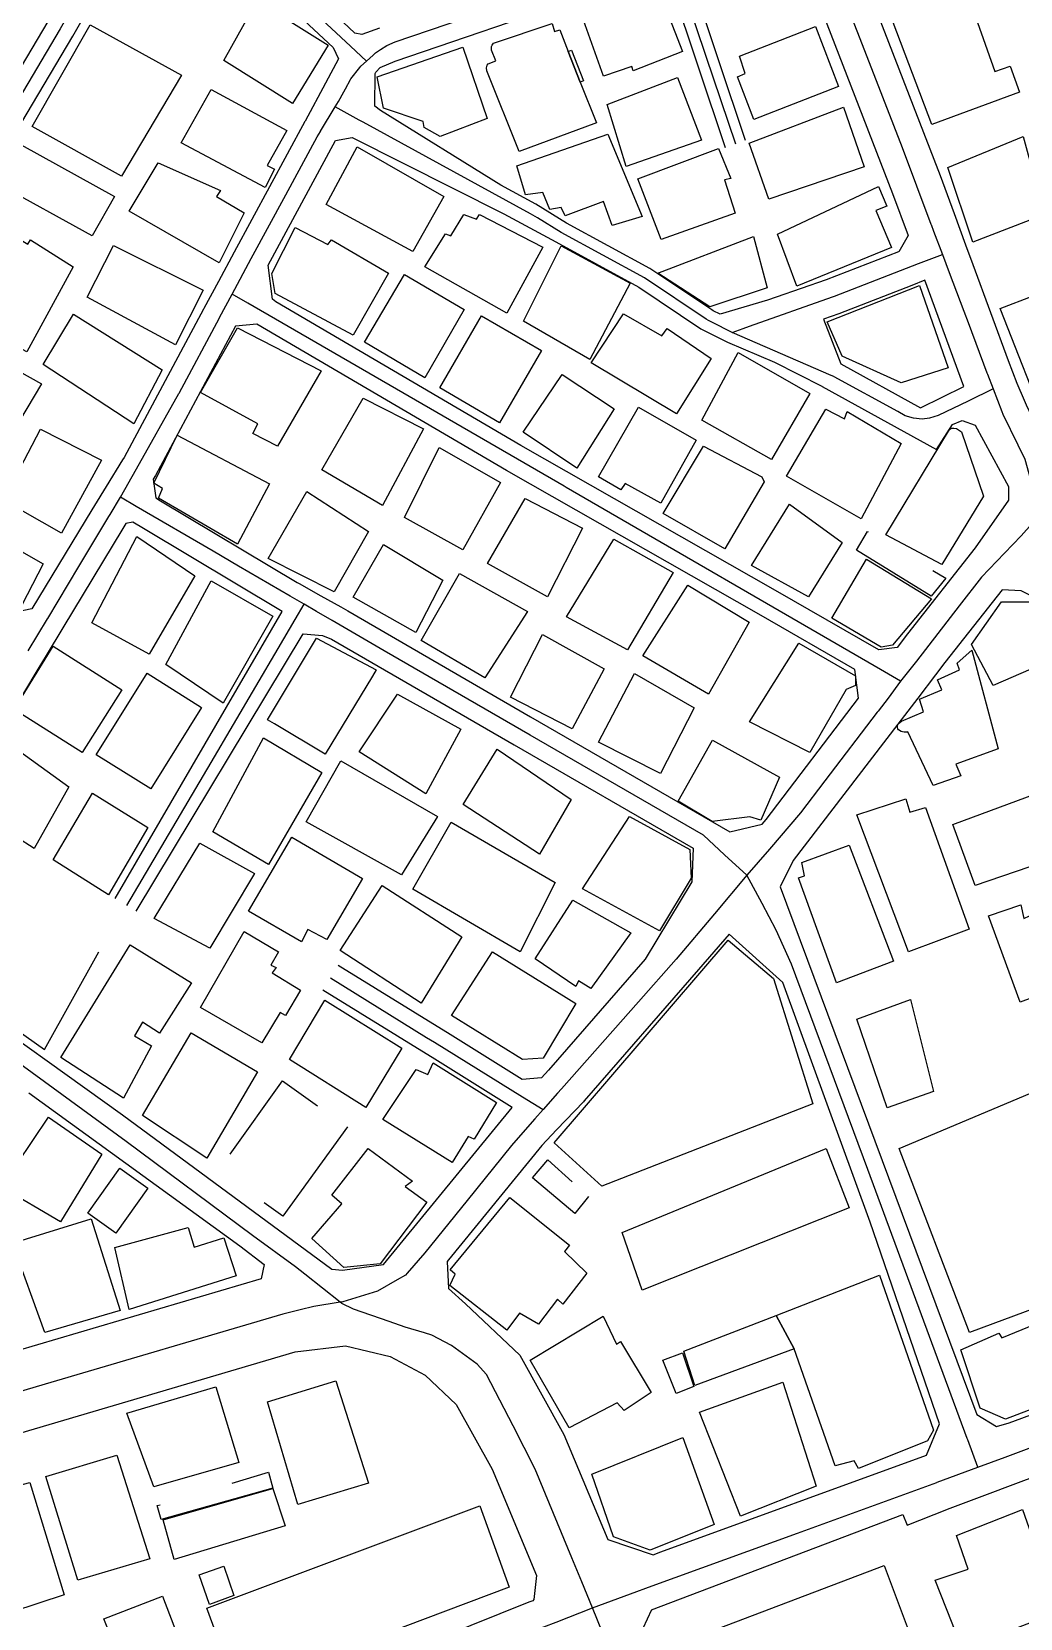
# Model space of a CAD drawing. Header units: millimetres. Extents: x 198785 to 203305, y 542885 to 545889.
# Drawn here: x 201765 to 201901.5, y 544954.6 to 545173.6 of the extents above; entities that cross this region are included whole.
import ezdxf

# ---------------------------------------------------------------- set-up
doc = ezdxf.new("R2010")
doc.units = ezdxf.units.MM
doc.linetypes.add('FENCE_25K', pattern=[54.3, 28.7, -9.2, -16.4])
doc.linetypes.add('HIDDEN_BULD_25K', pattern=[28.8, 18.4, -10.4])
for name, color, linetype in [('A0013114', 253, 'Continuous'), ('A0013117', 253, 'Continuous'), ('A0023214', 253, 'Continuous'), ('A0023217', 253, 'Continuous'), ('B0014111', 253, 'Continuous'), ('B0014112', 253, 'Continuous'), ('B0014113', 253, 'Continuous'), ('B0014114', 253, 'Continuous'), ('B0014115', 253, 'Continuous'), ('B0014116', 253, 'Continuous'), ('B0014118', 253, 'Continuous'), ('B0024120', 253, 'Continuous')]:
    doc.layers.add(name, color=color, linetype=linetype)

msp = doc.modelspace()

# ---------------------------------------------------------------- linework, layer by layer
at = {"layer": 'A0013114'}
msp.add_lwpolyline([(201850.57, 544955.78), (201848.78, 544951.91), (201855.46, 544934.79), (201863.82, 544914.36), (201864.86, 544911.5), (201866.79, 544911.43), (201929.51, 544932.94), (201945.16, 544938.31), (201956.31, 544942.13), (202006.39, 544962.32), (202006.38, 544966.49), (202005.05, 544981.92), (202004.15, 544995.02), (202004.77, 545007.79), (202001.79, 545011.64)], dxfattribs=at)
at = {"layer": 'A0013117'}
for points in [[(201911.24, 545259.41), (201908.01, 545259.72), (201906.48, 545259.07), (201884.01, 545250.01), (201860.64, 545240.69), (201858.63, 545236.23), (201868.32, 545212.41), (201873.24, 545198.8), (201875, 545193.93), (201876.66, 545189.34), (201876.7, 545189.22), (201890.42, 545153.78), (201892.36, 545148.53), (201893.95, 545144.22), (201894.96, 545141.49), (201899.84, 545128.26), (201901.01, 545125.1), (201902.03, 545122.76), (201902.31, 545122.1), (201904.33, 545117.85), (201909.87, 545118.4), (201919.06, 545129.61), (201941.56, 545156.09), (201946.03, 545161.91)], [(201738.09, 545127.03), (201736.26, 545127.21), (201718.17, 545137.49), (201716.49, 545144.92), (201725.28, 545159.63), (201735.74, 545171.74), (201744.07, 545181.39), (201745.84, 545183.44), (201755.21, 545194.8), (201764.08, 545205.58), (201765.41, 545205.74), (201771.12, 545205.06), (201778.24, 545198.52), (201778.96, 545197.82), (201778.88, 545195.38), (201778.5, 545194.77), (201767.21, 545175.03), (201747.44, 545141.73), (201739.02, 545127.89), (201738.43, 545127.14), (201738.09, 545127.03)], [(201750.87, 545139.67), (201770.67, 545173.02), (201781.74, 545192.38)], [(201870.15, 545186.77), (201883.87, 545151.3), (201886.01, 545145.51), (201884.74, 545143.25), (201884.67, 545143.22), (201874.71, 545139.38), (201867.79, 545137), (201866.61, 545136.57), (201860.05, 545134.64), (201859.1, 545135.12), (201858.89, 545135.23), (201850.37, 545140.94), (201838.86, 545147.22), (201834.62, 545149.81), (201829.77, 545152.46), (201813.14, 545162.77), (201812.39, 545163.35), (201812.42, 545167.85), (201812.51, 545168.04), (201813.11, 545168.67), (201815.17, 545169.58), (201840.84, 545178.33)], [(201813.04, 545174.11), (201810.59, 545173.23), (201809.64, 545173.43), (201801.73, 545180.87)], [(201853.32, 545179.8), (201860.74, 545157.65)], [(201863.58, 545158.6), (201856.15, 545180.78)], [(201799.32, 545178.32), (201806.62, 545171.47), (201807.37, 545169.9), (201805.56, 545166.52), (201802.74, 545161.28), (201802.72, 545161.24), (201792.94, 545143.21), (201790.79, 545139.16), (201788.79, 545135.4), (201788.74, 545135.31), (201777.76, 545114.87), (201777.55, 545114.53), (201775.28, 545110.85), (201773.67, 545108.23), (201773.31, 545107.65), (201765.04, 545093.96), (201760.54, 545093.05), (201742.21, 545103.9)], [(201889.93, 545115.94), (201892.14, 545119.39), (201893.49, 545119.97), (201895.25, 545119.32), (201899.86, 545110.87), (201899.86, 545108.95), (201895.26, 545102.38), (201885.93, 545090.53), (201884.48, 545088.64), (201881.95, 545088.28), (201867.72, 545096.49), (201832.54, 545116.52), (201798.71, 545136.35), (201798.24, 545136.69), (201797.65, 545141.41), (201806.97, 545158.59), (201809.27, 545159.04), (201830.19, 545148.5), (201837.36, 545144.62), (201848.81, 545138.38), (201857.37, 545132.63), (201857.76, 545132.44), (201861.09, 545130.75), (201867.58, 545128), (201874.08, 545124.68), (201874.12, 545124.66), (201889.93, 545115.94)], [(201888.3, 545139.31), (201886.53, 545138.58), (201876.43, 545134.68), (201874.33, 545133.96), (201876.73, 545127.79), (201887.74, 545121.72), (201893.71, 545124.67), (201888.3, 545139.31)], [(201796.09, 545133.25), (201793.15, 545132.96), (201782.09, 545112.38), (201781.77, 545111.85), (201782.13, 545109.29), (201782.8, 545108.88), (201801.64, 545097.61), (201801.92, 545097.44), (201804.93, 545095.75), (201807.68, 545094.22), (201808.63, 545093.69), (201833.86, 545079.07), (201861.41, 545063.18), (201865.86, 545064.26), (201866.39, 545064.87), (201879.16, 545081.64), (201878.64, 545085.57), (201865.73, 545093.02), (201830.54, 545113.06), (201796.09, 545133.25)], [(201776.53, 545053.97), (201799.59, 545093.58), (201780.46, 545105.03), (201778.98, 545105.94), (201778.01, 545105.75), (201777.57, 545105.05), (201769.3, 545091.34), (201766.98, 545087.5), (201766.01, 545085.88), (201749.02, 545057.54), (201745.99, 545052.67), (201745.99, 545051.54), (201745.59, 545046.92), (201754.24, 545040.77), (201777.53, 545024.12), (201806.44, 545002.79), (201807.93, 545002.65), (201813.6, 545003.44), (201831.32, 545025.14), (201820.65, 545031.79), (201805.21, 545041.31)], [(201898.98, 545096.6), (201891.07, 545086.55), (201889.77, 545084.85), (201887.33, 545081.65), (201884.57, 545078.05), (201870.15, 545059.23), (201868.33, 545055.6), (201895.48, 544982.76), (201898.19, 544981.11), (201899.95, 544981.62), (201936.73, 544995.17), (201936.95, 544995.26), (201939.28, 545000.93), (201919.62, 545053.65), (201904.72, 545094.88), (201901.61, 545096.44), (201898.98, 545096.6)], [(201779.42, 545052.23), (201802.5, 545090.49), (201805.17, 545090.28), (201806.41, 545089.78), (201831.61, 545075.17), (201856.34, 545060.91), (201856.13, 545056.26), (201849.7, 545045.61), (201836.37, 545030.28), (201835.37, 545029.23), (201832.71, 545028.99), (201822.76, 545035.19), (201807.31, 545044.72)], [(201861.29, 545049.06), (201857.07, 545044.17), (201841.29, 545026.03), (201841.17, 545025.89), (201837.52, 545022.09), (201837.47, 545022.03), (201835.42, 545019.89), (201822.53, 545004.1), (201822.37, 545003.87), (201822.53, 545000.13), (201824.91, 544998.04), (201832.38, 544990.96), (201838.49, 544980), (201844.56, 544965.49), (201850.81, 544963.39), (201851.87, 544963.8), (201888.54, 544977.13), (201890.34, 544981.46), (201880.75, 545009.32), (201868.69, 545042.39), (201861.29, 545049.06)], [(201764.63, 545027.15), (201793.72, 545006.03), (201797.12, 545003.46), (201796.67, 545001.46), (201698.36, 544972.47)], [(201850.57, 544955.78), (201885.26, 544968.96), (201885.86, 544967.48), (201891.37, 544969.64), (201891.46, 544969.67), (201896.98, 544971.74), (201900.52, 544973.07), (201939.57, 544987.69), (201939.8, 544987.78), (201947.18, 544990.62), (201953.31, 544992.98), (202001.79, 545011.64)], [(201711.43, 544910.72), (201710.83, 544910.94), (201702.87, 544937.47), (201697.32, 544958.3), (201697.72, 544959.84), (201700.41, 544961.61), (201701.46, 544961.91), (201801.39, 544991.38), (201808.33, 544992.21), (201814.51, 544990.75), (201819.34, 544988.16), (201823.6, 544984.13), (201828.58, 544975.19), (201834.72, 544960.51), (201834.35, 544957.2), (201834.18, 544957.04), (201833.66, 544956.84), (201809.37, 544947.07), (201760.35, 544927.98), (201723.08, 544914.6), (201714.82, 544911.8), (201712.4, 544910.99), (201711.43, 544910.72)]]:
    msp.add_lwpolyline(points, dxfattribs=at)
at = {"layer": 'A0023214'}
msp.add_lwpolyline([(201867.25, 544890.13), (201859.5, 544910.14), (201851.87, 544931.23), (201846.47, 544946.17), (201844.97, 544949.83), (201843.81, 544952.67), (201842.42, 544956.07)], dxfattribs=at)
at = {"layer": 'A0023217'}
for points in [[(201782.13, 545197.1), (201781.12, 545195.33), (201768.94, 545174.03), (201753.56, 545148.12), (201749.16, 545140.7), (201740.66, 545126.75), (201740.02, 545125.93), (201739.3, 545125.44), (201738.13, 545125.1), (201736.59, 545125.14), (201735.35, 545125.43), (201717.38, 545135.64), (201716.69, 545136.16), (201716.3, 545136.75), (201715.59, 545138.09), (201713.68, 545141.68)], [(201782.13, 545197.1), (201785.14, 545194.07), (201785.25, 545193.96), (201788.15, 545191.04), (201797.05, 545182.8), (201800.52, 545179.59), (201809.02, 545171.61), (201811.21, 545169.56)], [(201871.78, 545192.66), (201873.24, 545188.77), (201873.35, 545188.47), (201876.59, 545179.83), (201881.27, 545167.74), (201885.17, 545157.65), (201889.15, 545147.07), (201889.17, 545147.01), (201889.52, 545146.11), (201890.74, 545142.88)], [(201811.21, 545169.56), (201812.15, 545170.41), (201812.49, 545170.73), (201813.18, 545171.17), (201814.03, 545171.71), (201815.17, 545172.21), (201832.11, 545177.97), (201851.19, 545184.45), (201851.51, 545184.56), (201853.09, 545185.1)], [(201853.09, 545185.1), (201853.99, 545182.4), (201855.3, 545178.51), (201858.08, 545170.26), (201862.16, 545158.13)], [(201806.92, 545163.25), (201807.38, 545163.99), (201808.1, 545165.34), (201808.31, 545165.72), (201809.03, 545167.04), (201809.08, 545167.11), (201810.33, 545168.7), (201810.44, 545168.85), (201811.21, 545169.56)], [(201792.68, 545137.42), (201795.3, 545142.3), (201795.3, 545142.31), (201800.07, 545151.11), (201804.41, 545159.11), (201804.87, 545159.87), (201804.88, 545159.89), (201806.92, 545163.25)], [(201861.73, 545132.11), (201858.9, 545133.54), (201858.43, 545133.78), (201858.13, 545133.93), (201849.59, 545139.66), (201838.11, 545145.92), (201834.82, 545147.93), (201833.87, 545148.51), (201810.79, 545161.13), (201810.22, 545161.44), (201806.92, 545163.25)], [(201861.73, 545132.11), (201863.22, 545132.64), (201864.13, 545132.96), (201875.57, 545137.03), (201875.85, 545137.14), (201887.45, 545141.61), (201890.74, 545142.88)], [(201890.74, 545142.88), (201891.67, 545140.41), (201893.69, 545135.06), (201894.28, 545133.48), (201896.9, 545126.54), (201896.97, 545126.36), (201897.75, 545124.32)], [(201777.27, 545109.37), (201779.46, 545113.27), (201779.48, 545113.3), (201785.31, 545123.67), (201785.35, 545123.74), (201790.93, 545134.15), (201790.95, 545134.19), (201792.68, 545137.42)], [(201884.95, 545084), (201882.18, 545085.61), (201838.82, 545110.71), (201838.52, 545110.89), (201794.86, 545136.16), (201792.68, 545137.42)], [(201897.75, 545124.32), (201894.29, 545122.65), (201890.17, 545120.66), (201888.96, 545120.27), (201887.93, 545120.16), (201886.75, 545120.26), (201885.61, 545120.61), (201884.57, 545121.18), (201875.81, 545126.01), (201875.76, 545126.03), (201875.39, 545126.19), (201861.73, 545132.11)], [(201897.75, 545124.32), (201898.93, 545121.19), (201899.07, 545120.82), (201901.15, 545116.6), (201902.13, 545114.6), (201902.91, 545111.83), (201904.27, 545107.03)], [(201764.51, 545088.15), (201767.18, 545092.58), (201767.21, 545092.63), (201771.52, 545099.81), (201775.66, 545106.7), (201775.84, 545106.99), (201777.27, 545109.37)], [(201802.63, 545094.6), (201800.68, 545095.73), (201793.58, 545099.87), (201790.07, 545101.91), (201779.45, 545108.09), (201777.27, 545109.37)], [(201904.27, 545107.03), (201901.64, 545104.04), (201899.34, 545101.66), (201896.13, 545098.34), (201893.05, 545094.36), (201887.15, 545086.72), (201884.95, 545084)], [(201778.13, 545053.01), (201789.77, 545072.76), (201799.03, 545088.49), (201801.4, 545092.51), (201802.63, 545094.6)], [(201863.76, 545057.18), (201860.68, 545060), (201857.75, 545062.7), (201833.84, 545076.52), (201813.68, 545088.17), (201806.49, 545092.35), (201804.32, 545093.61), (201802.63, 545094.6)], [(201884.95, 545084), (201883.24, 545081.64), (201881.87, 545079.85), (201881.74, 545079.68), (201874.51, 545070.2), (201871.17, 545065.82), (201866.85, 545060.8), (201863.76, 545057.18)], [(201863.76, 545057.18), (201859.28, 545051.87), (201854, 545045.61), (201848.79, 545039.73), (201838.16, 545027.72), (201837.6, 545027.09), (201835.62, 545024.85)], [(201895.64, 544975.46), (201894.24, 544979.26), (201894.17, 544979.45), (201880.43, 545016.55), (201869.93, 545044.9), (201867.8, 545049.61), (201865.84, 545053.28), (201863.76, 545057.18)], [(201807.58, 544998.25), (201802.71, 545002.1), (201801.41, 545003.12), (201795.48, 545007.48), (201778.04, 545020.42), (201773.25, 545023.92), (201763.86, 545030.79), (201744.01, 545044.87), (201743.51, 545045.35), (201742.45, 545046.36), (201740, 545048.71)], [(201806.26, 545043.01), (201819.52, 545034.81), (201820.6, 545034.14), (201832.78, 545026.61), (201835.62, 545024.85)], [(201835.62, 545024.85), (201834.49, 545023.58), (201833.45, 545022.41), (201831.23, 545019.89), (201825.12, 545012.3), (201819.29, 545005.06), (201816.83, 545002.24), (201816.62, 545002), (201815.48, 545001.35), (201812.73, 544999.77), (201807.97, 544998.31), (201807.58, 544998.25)], [(201807.58, 544998.25), (201803.95, 544997.66), (201802.05, 544997.19), (201799.66, 544996.61), (201766.88, 544986.94), (201748.95, 544981.65), (201699.39, 544967.04), (201695.88, 544966.01), (201688.04, 544963.69)], [(201842.42, 544956.07), (201840.96, 544959.63), (201839.58, 544962.97), (201834.54, 544975.19), (201831.46, 544981.17), (201827.8, 544988.29), (201826.5, 544989.71), (201822.98, 544992.27), (201820.24, 544993.72), (201819.25, 544994.01), (201816.57, 544994.8), (201814.35, 544995.57), (201809.43, 544997.28), (201807.83, 544998.06), (201807.58, 544998.25)], [(201895.64, 544975.46), (201899.42, 544976.88), (201901.97, 544977.84), (201918.89, 544984.23), (201938.24, 544991.53), (201938.36, 544991.57), (201945.96, 544994.44)], [(201842.42, 544956.07), (201847.69, 544957.99), (201850.67, 544959.08), (201870.75, 544966.39), (201889.96, 544973.38), (201890, 544973.4), (201895.64, 544975.46)], [(201709.84, 544905.8), (201712.85, 544906.87), (201763.16, 544924.78), (201774.6, 544929.3), (201835.71, 544953.42), (201837.41, 544954.09), (201842.42, 544956.07)]]:
    msp.add_lwpolyline(points, dxfattribs=at)
at = {"layer": 'B0014111'}
for points in [[(201839.08, 545170.89), (201840.75, 545166.67), (201842.97, 545161.04), (201832.29, 545157.09), (201827.84, 545168.21), (201827.79, 545168.65), (201827.89, 545168.99), (201828.03, 545169.19), (201829.08, 545169.62), (201828.48, 545171.08), (201828.48, 545171.57), (201828.58, 545171.78), (201828.78, 545172.03), (201836.87, 545174.75), (201837.18, 545173.67), (201837.9, 545173.87), (201839.08, 545170.89)], [(201883.73, 545143.82), (201870.66, 545138.5), (201867.99, 545145.67), (201881.94, 545152.27), (201883.09, 545149.55), (201881.55, 545148.93), (201883.73, 545143.82)], [(201891.56, 545127.23), (201885.04, 545125.15), (201876.91, 545128.86), (201874.84, 545133.6), (201887.57, 545138.61), (201891.56, 545127.23)], [(201896.43, 545109.52), (201890.67, 545100.09), (201882.94, 545104.18), (201891.73, 545118.71), (201891.84, 545118.82), (201892.03, 545118.88), (201892.31, 545118.9), (201892.71, 545118.87), (201893.37, 545118.41), (201896.43, 545109.52)], [(201883.85, 545088.95), (201882.27, 545088.66), (201875.46, 545092.67), (201880.28, 545100.83), (201889.22, 545095.32), (201883.85, 545088.95)], [(201906.77, 545087.27), (201897.73, 545083.4), (201894.76, 545089.02), (201898.91, 545094.93), (201904.3, 545094.91), (201906.77, 545087.27)], [(201877.46, 545082.84), (201872.44, 545074.14), (201864.1, 545078.37), (201870.91, 545089.2), (201878.73, 545084.73), (201878.75, 545083.37), (201877.46, 545082.84)], [(201777.44, 545082.77), (201771.96, 545074.12), (201762.57, 545080.07), (201767.95, 545088.79), (201777.44, 545082.77)], [(201894.81, 545088.27), (201898.43, 545074.64), (201892.61, 545072.5), (201893.31, 545070.92), (201889.45, 545069.59), (201885.99, 545076.98), (201885.81, 545076.93), (201885.47, 545076.95), (201885.25, 545076.98), (201885.03, 545077.03), (201884.68, 545077.24), (201884.6, 545077.42), (201884.56, 545077.57), (201884.55, 545077.87), (201884.68, 545078.14), (201885.09, 545078.44), (201888.12, 545079.76), (201887.58, 545081.5), (201890.65, 545082.77), (201890.05, 545084.18), (201893.12, 545085.56), (201892.78, 545086.47), (201894.81, 545088.27)], [(201868.23, 545070.74), (201865.67, 545064.77), (201864.17, 545065.25), (201858.97, 545064.61), (201854.25, 545067.43), (201858.98, 545075.83), (201868.23, 545070.74)], [(201856.04, 545056.8), (201851.68, 545049.52), (201841.07, 545055.33), (201847.54, 545065.28), (201855.89, 545060.73), (201856.04, 545056.8)], [(201883.97, 545045.34), (201876.13, 545042.35), (201870.87, 545056.81), (201871.71, 545057.11), (201871.32, 545058.93), (201877.86, 545061.34), (201883.97, 545045.34)], [(201872.87, 545025.63), (201843.71, 545014.26), (201837.16, 545020.26), (201861.18, 545048.23), (201867.43, 545042.95), (201872.87, 545025.63)], [(201835.64, 545031.92), (201832.79, 545031.75), (201822.97, 545037.82), (201828.61, 545046.61), (201840.11, 545039.49), (201835.64, 545031.92)], [(201889.53, 545027.35), (201883.12, 545025.07), (201878.95, 545037.33), (201886.34, 545040.04), (201889.53, 545027.35)], [(201820.44, 545031.29), (201829.19, 545025.83), (201826.09, 545020.76), (201825.25, 545021.14), (201823.07, 545017.52), (201813.47, 545023.47), (201818.09, 545030.36), (201819.68, 545029.69), (201820.44, 545031.29)], [(201913.1, 545000.95), (201894.49, 544994.06), (201884.76, 545019.48), (201903.71, 545027.42), (201913.1, 545000.95)], [(201774.67, 545018.69), (201768.98, 545009.34), (201760.83, 545014.14), (201767.31, 545023.8), (201774.67, 545018.69)], [(201813.13, 545003.53), (201808.09, 545003.03), (201803.7, 545007.06), (201807.84, 545011.81), (201806.46, 545013.04), (201811.46, 545019.47), (201817.56, 545014.96), (201816.58, 545014.2), (201819.54, 545012.06), (201813.13, 545003.53)], [(201781.04, 545014.01), (201776.62, 545007.8), (201772.77, 545010.54), (201777.19, 545016.75), (201781.04, 545014.01)], [(201841.63, 545002.26), (201838.36, 544997.98), (201837.58, 544998.68), (201834.98, 544995.23), (201832.37, 544996.74), (201830.59, 544994.4), (201822.72, 545000.56), (201823.49, 545002.1), (201822.76, 545002.74), (201831.03, 545012.72), (201839.26, 545006.13), (201838.58, 545005.27), (201841.63, 545002.26)], [(201786.6, 545008.54), (201787.43, 545005.86), (201791.53, 545007.14), (201793.25, 545001.87), (201778.48, 544997.24), (201776.5, 545005.8), (201786.6, 545008.54)], [(201888.68, 544979.13), (201879.16, 544975.28), (201878.57, 544976.36), (201875.95, 544975.68), (201870.29, 544991.82), (201867.81, 544996.43), (201882.05, 545001.96), (201889.5, 544980.6), (201888.68, 544979.13)], [(201910.96, 544998.24), (201914.94, 544989.01), (201914.72, 544987.97), (201899.47, 544982.11), (201895.98, 544983.64), (201893.27, 544991.69), (201898.55, 544993.97), (201898.97, 544993.35), (201910.96, 544998.24)], [(201843.92, 544996.33), (201845.76, 544992.44), (201846.3, 544992.83), (201850.53, 544985.78), (201846.8, 544983.3), (201845.82, 544984.36), (201839.21, 544980.91), (201833.84, 544990.23), (201843.92, 544996.33)], [(201870.27, 544991.81), (201856.58, 544986.75), (201855.03, 544991.47), (201867.79, 544996.42), (201870.27, 544991.81)], [(201793.62, 544976.11), (201781.85, 544972.78), (201778.14, 544982.95), (201790.42, 544986.57), (201793.62, 544976.11)], [(201811.51, 544973.28), (201801.74, 544970.31), (201797.58, 544984.5), (201806.98, 544987.38), (201811.51, 544973.28)], [(201859.22, 544967.57), (201850.38, 544964.04), (201845.31, 544965.85), (201842.36, 544974.53), (201854.89, 544979.57), (201859.22, 544967.57)], [(201781.33, 544962.82), (201771.36, 544959.89), (201766.95, 544974.19), (201776.75, 544977.15), (201781.33, 544962.82)], [(201769.48, 544957.85), (201762.34, 544955.5), (201757.42, 544971.45), (201764.73, 544973.36), (201769.48, 544957.85)], [(201830.95, 544958.92), (201793.34, 544944.73), (201789.17, 544956.01), (201826.88, 544970.15), (201830.95, 544958.92)], [(201897.33, 544950.84), (201894.42, 544949.94), (201893.35, 544950.69), (201892.07, 544953.94), (201889.74, 544959.88), (201894.32, 544961.42), (201892.69, 544966.06), (201901.8, 544969.65), (201906.77, 544955.5), (201903.94, 544955.3), (201904.19, 544954.49), (201897.24, 544951.82), (201897.33, 544950.84)], [(201887.95, 544947.93), (201880.37, 544945.05), (201880.15, 544945.62), (201877.84, 544944.74), (201877.43, 544945.82), (201871.26, 544943.48), (201871.73, 544942.23), (201868.86, 544941.14), (201868.11, 544943.12), (201864.5, 544941.75), (201865.61, 544938.83), (201856.81, 544935.49), (201851.31, 544949.99), (201882.69, 544961.9), (201887.95, 544947.93)]]:
    msp.add_lwpolyline(points, dxfattribs=at)
at = {"layer": 'B0014112'}
for points in [[(201876.38, 545166.08), (201864.69, 545161.53), (201862.46, 545167.42), (201863.49, 545167.85), (201862.74, 545170.25), (201873.23, 545174.37), (201876.38, 545166.08)], [(201827.87, 545161.66), (201821.38, 545159.18), (201819.18, 545160.41), (201819.06, 545161.22), (201813.58, 545163.08), (201812.72, 545167.4), (201824.53, 545171.5), (201827.87, 545161.66)], [(201857.47, 545158.65), (201847.08, 545155), (201844.45, 545163.56), (201854.19, 545167.33), (201857.47, 545158.65)], [(201798.54, 545154.65), (201797.23, 545152.11), (201785.63, 545158.29), (201789.77, 545165.63), (201800.22, 545159.99), (201797.52, 545155.17), (201798.54, 545154.65)], [(201879.94, 545154.96), (201866.77, 545150.5), (201864.07, 545158.22), (201877.08, 545163.2), (201879.94, 545154.96)], [(201776.43, 545150.89), (201773.34, 545145.45), (201760.27, 545152.64), (201763.56, 545158.01), (201776.43, 545150.89)], [(201821.9, 545150.89), (201817.61, 545143.31), (201805.67, 545149.77), (201809.92, 545157.73), (201821.9, 545150.89)], [(201904.82, 545148.41), (201894.94, 545144.56), (201891.5, 545154.9), (201901.9, 545159.14), (201904.82, 545148.41)], [(201794.35, 545148.64), (201790.87, 545141.72), (201778.45, 545148.84), (201782.47, 545155.54), (201791.05, 545151.69), (201790.54, 545150.87), (201794.35, 545148.64)], [(201826.83, 545148.41), (201835.56, 545143.9), (201830.59, 545134.76), (201819.29, 545141.18), (201822.12, 545145.74), (201822.89, 545145.44), (201824.66, 545148.39), (201826.44, 545147.73), (201826.83, 545148.41)], [(201758.89, 545147.6), (201764.49, 545144.29), (201764.84, 545144.92), (201770.72, 545141.15), (201764.31, 545129.46), (201756.11, 545133.83), (201757.36, 545135.35), (201753.19, 545138.08), (201758.89, 545147.6)], [(201801.4, 545146.61), (201805.91, 545144.25), (201806.41, 545144.88), (201814.29, 545140.28), (201809.39, 545131.73), (201798.6, 545137.49), (201798.17, 545140.25), (201801.4, 545146.61)], [(201788.69, 545137.96), (201784.88, 545130.4), (201772.65, 545137), (201776.29, 545144.12), (201788.69, 545137.96)], [(201866.57, 545138.27), (201858.64, 545135.65), (201851.45, 545140.32), (201864.68, 545145.34), (201866.57, 545138.27)], [(201846.7, 545134.67), (201852, 545131.63), (201852.72, 545132.67), (201858.83, 545128.51), (201854.04, 545120.87), (201842.26, 545127.94), (201846.7, 545134.67)], [(201804.99, 545126.81), (201798.94, 545116.41), (201795.53, 545118.15), (201796.21, 545119.5), (201788.29, 545123.83), (201793.44, 545132.73), (201804.99, 545126.81)], [(201845.43, 545121.55), (201840.26, 545113.36), (201832.84, 545118.35), (201838.23, 545126.32), (201845.43, 545121.55)], [(201819.1, 545118.82), (201813.44, 545108.21), (201805.07, 545113.13), (201810.76, 545123.05), (201819.1, 545118.82)], [(201856.76, 545117.25), (201851.87, 545108.54), (201846.93, 545111.25), (201846.35, 545110.39), (201843.24, 545112.18), (201848.79, 545121.81), (201856.76, 545117.25)], [(201874.66, 545121.53), (201877.24, 545120.21), (201877.58, 545121.18), (201885.06, 545116.78), (201879.53, 545106.39), (201869.23, 545112.29), (201874.66, 545121.53)], [(201774.65, 545114.48), (201769.13, 545104.39), (201761.09, 545108.96), (201766.21, 545118.78), (201774.65, 545114.48)], [(201797.84, 545111.21), (201793.41, 545102.89), (201782.52, 545109.25), (201783.06, 545110.57), (201781.86, 545111.29), (201785.11, 545117.94), (201797.84, 545111.21)], [(201829.74, 545111.39), (201824.54, 545102.11), (201816.46, 545106.55), (201821.27, 545116.25), (201829.74, 545111.39)], [(201811.52, 545104.62), (201806.78, 545096.31), (201797.67, 545100.9), (201802.97, 545110.16), (201811.52, 545104.62)], [(201841.05, 545105.08), (201836.21, 545095.64), (201827.95, 545100.2), (201833.14, 545109.21), (201841.05, 545105.08)], [(201876.9, 545103.1), (201872.24, 545095.63), (201864.38, 545099.93), (201869.62, 545108.43), (201876.9, 545103.1)], [(201821.75, 545097.92), (201818.02, 545090.7), (201809.38, 545095.59), (201813.56, 545102.82), (201821.75, 545097.92)], [(201853.56, 545098.99), (201847.28, 545088.28), (201838.86, 545092.86), (201845.36, 545103.59), (201853.56, 545098.99)], [(201798.32, 545092.96), (201791.46, 545080.95), (201783.52, 545086.28), (201789.8, 545097.81), (201798.32, 545092.96)], [(201844.03, 545085.7), (201839.64, 545077.41), (201831.13, 545081.75), (201835.54, 545090.42), (201844.03, 545085.7)], [(201788.46, 545080.35), (201781.45, 545069.12), (201773.91, 545073.83), (201780.93, 545085.06), (201788.46, 545080.35)], [(201856.49, 545080.31), (201851.82, 545071.22), (201843.26, 545075.55), (201848.25, 545085.04), (201856.49, 545080.31)], [(201824.24, 545077.33), (201819.42, 545068.43), (201810.23, 545074.23), (201815.5, 545082.16), (201824.24, 545077.33)], [(201805.05, 545071.37), (201797.72, 545058.66), (201790, 545063.17), (201797.03, 545076.17), (201805.05, 545071.37)], [(201821.02, 545065.28), (201816.04, 545057.23), (201802.88, 545064.54), (201807.7, 545072.98), (201821.02, 545065.28)], [(201901.57, 545053.12), (201901.98, 545051.2), (201905.1, 545052.69), (201908.44, 545042.24), (201901.49, 545039.65), (201897.11, 545051.57), (201901.57, 545053.12)], [(201787.07, 545042.35), (201782.65, 545035.4), (201780.29, 545036.92), (201779.21, 545035.03), (201781.55, 545033.63), (201777.68, 545026.42), (201769.05, 545032.02), (201778.6, 545047.56), (201787.07, 545042.35)], [(201802.11, 545041.31), (201800.03, 545037.84), (201799.33, 545038.24), (201796.78, 545034.05), (201788.32, 545038.93), (201794.36, 545049.43), (201799.09, 545046.61), (201798.01, 545044.78), (201798.75, 545044.46), (201798.19, 545043.73), (201802.11, 545041.31)], [(201777.24, 544997.1), (201766.84, 544994.06), (201762.34, 545006.41), (201773.22, 545009.76), (201777.24, 544997.1)], [(201800.01, 544967.38), (201784.69, 544962.73), (201783.17, 544968.23), (201798.3, 544972.52), (201800.01, 544967.38)]]:
    msp.add_lwpolyline(points, dxfattribs=at)
at = {"layer": 'B0014113'}
for points in [[(201854.85, 545170.89), (201848.04, 545168.24), (201847.86, 545168.84), (201843.96, 545167.48), (201840.95, 545175.86), (201843.56, 545177.58), (201851.36, 545179.93), (201854.85, 545170.89)], [(201805.93, 545171.75), (201801.01, 545163.73), (201791.53, 545169.65), (201796.12, 545177.87), (201805.93, 545171.75)], [(201894.26, 545178.71), (201897.96, 545168.13), (201900.09, 545168.89), (201901.39, 545165.28), (201889.27, 545160.83), (201883.96, 545174.92), (201894.26, 545178.71)], [(201785.7, 545167.64), (201777.39, 545153.68), (201765.09, 545160.54), (201773.09, 545174.59), (201785.7, 545167.64)], [(201844.57, 545159.47), (201849.31, 545148.13), (201845.16, 545146.86), (201843.96, 545150.17), (201838.67, 545148.19), (201838.12, 545149.38), (201836.55, 545149.07), (201835.57, 545151.41), (201833.18, 545151.12), (201832, 545155.13), (201844.57, 545159.47)], [(201862.13, 545148.57), (201851.92, 545144.94), (201848.7, 545153.32), (201859.85, 545157.51), (201861.51, 545153.35), (201860.68, 545153.19), (201862.13, 545148.57)], [(201847.65, 545138.92), (201842.07, 545128.36), (201832.89, 545133.68), (201838.13, 545144.08), (201847.65, 545138.92)], [(201824.72, 545135.26), (201819.3, 545125.86), (201810.96, 545130.77), (201816.48, 545140.12), (201824.72, 545135.26)], [(201909.36, 545118.84), (201905.48, 545118.19), (201898.72, 545135.4), (201907.83, 545138.91), (201913.17, 545125.74), (201910.96, 545121.29), (201909.36, 545118.84)], [(201783.02, 545126.97), (201779.09, 545119.49), (201766.61, 545127.69), (201770.79, 545134.66), (201783.02, 545126.97)], [(201835.38, 545129.62), (201829.6, 545119.62), (201821.36, 545124.48), (201827.13, 545134.41), (201835.38, 545129.62)], [(201766.36, 545125.04), (201758.19, 545111.39), (201750.99, 545115.62), (201758.92, 545129.14), (201766.36, 545125.04)], [(201872.42, 545123.67), (201867.15, 545114.58), (201857.51, 545120.02), (201862.56, 545129.36), (201872.42, 545123.67)], [(201866.15, 545111.48), (201860.7, 545102.24), (201852.18, 545107.14), (201857.77, 545116.4), (201865.81, 545112.18), (201866.15, 545111.48)], [(201763.62, 545094.45), (201760.32, 545094.23), (201752.05, 545099.07), (201756.38, 545105.99), (201766.61, 545100.16), (201763.62, 545094.45)], [(201787.52, 545098.51), (201781.24, 545087.7), (201773.3, 545092.05), (201779.51, 545103.93), (201787.52, 545098.51)], [(201833.45, 545093.61), (201827.58, 545084.42), (201818.77, 545089.6), (201824.08, 545098.83), (201833.45, 545093.61)], [(201864.08, 545092.12), (201858.44, 545082.18), (201849.36, 545087.46), (201855.61, 545097.21), (201864.08, 545092.12)], [(201812.06, 545084.65), (201805.54, 545073.9), (201798.51, 545078.07), (201797.56, 545078.63), (201804.34, 545089.91), (201812.58, 545085.52), (201812.06, 545084.65)], [(201770.12, 545069.4), (201765.34, 545060.88), (201755.55, 545067.13), (201761.15, 545075.89), (201770.12, 545069.4)], [(201839.48, 545067.62), (201835.12, 545060.11), (201824.59, 545066.93), (201829.29, 545074.59), (201839.48, 545067.62)], [(201915.9, 545062.82), (201895.25, 545055.75), (201892.2, 545064.21), (201912.45, 545071.71), (201915.9, 545062.82)], [(201781.03, 545063.8), (201775.59, 545054.47), (201767.96, 545059.3), (201773.38, 545068.52), (201781.03, 545063.8)], [(201885.7, 545067.75), (201886.26, 545065.9), (201888.39, 545066.54), (201894.45, 545049.75), (201886.08, 545046.63), (201878.93, 545065.54), (201885.7, 545067.75)], [(201837.29, 545056.17), (201832.43, 545046.63), (201817.65, 545055.28), (201822.91, 545064.53), (201837.29, 545056.17)], [(201795.75, 545057.44), (201789.61, 545047.12), (201781.93, 545051.23), (201788.21, 545061.63), (201795.75, 545057.44)], [(201810.67, 545056.74), (201805.77, 545048.3), (201803.14, 545049.72), (201802.26, 545048), (201794.93, 545052.24), (201800.9, 545062.46), (201810.67, 545056.74)], [(201824.4, 545048.69), (201818.78, 545039.54), (201807.58, 545046.79), (201813.4, 545055.78), (201824.4, 545048.69)], [(201847.72, 545049.24), (201842.22, 545041.57), (201840.51, 545042.59), (201840.12, 545041.83), (201834.52, 545045.66), (201839.73, 545053.76), (201847.72, 545049.24)], [(201816.12, 545033.32), (201811.13, 545025.11), (201800.59, 545031.75), (201805.48, 545039.96), (201816.12, 545033.32)], [(201796.2, 545030.03), (201789.19, 545018.15), (201780.28, 545024.03), (201787.01, 545035.44), (201796.2, 545030.03)], [(201873.31, 544972.87), (201862.85, 544968.7), (201857.19, 544983.05), (201868.7, 544987.21), (201873.31, 544972.87)], [(201789.19, 544941.68), (201780.94, 544939.47), (201774.97, 544954.55), (201783.05, 544957.68), (201789.19, 544941.68)]]:
    msp.add_lwpolyline(points, dxfattribs=at)
at = {"layer": 'B0014114', "linetype": 'HIDDEN_BULD_25K', "flags": 128}
msp.add_lwpolyline([(201808.59, 545022.44), (201799.69, 545010.11), (201790.85, 545016.48), (201799.61, 545028.81), (201808.59, 545022.44)], dxfattribs=at)
at = {"layer": 'B0014115'}
msp.add_lwpolyline([(201877.88, 545011.26), (201849.29, 544999.92), (201846.53, 545007.88), (201874.7, 545019.48), (201877.88, 545011.26)], dxfattribs=at)
at = {"layer": 'B0014116', "linetype": 'HIDDEN_BULD_25K', "flags": 128}
for points in [[(201891.22, 545098.19), (201889.17, 545095.73), (201878.89, 545102.04), (201880.42, 545104.65), (201891.22, 545098.19)], [(201841.87, 545012.82), (201840.01, 545010.49), (201834.15, 545015.44), (201836.27, 545017.9), (201841.87, 545012.82)], [(201798.28, 544972.58), (201782.89, 544968.26), (201782.33, 544970.18), (201797.69, 544974.78), (201798.28, 544972.58)], [(201792.9, 544957.77), (201789.56, 544956.53), (201788.11, 544960.61), (201791.53, 544961.8), (201792.9, 544957.77)]]:
    msp.add_lwpolyline(points, dxfattribs=at)
at = {"layer": 'B0014118', "linetype": 'HIDDEN_BULD_25K', "flags": 128}
for points in [[(201840.75, 545166.67), (201839.08, 545170.89), (201839.53, 545171.07), (201841.2, 545166.85), (201840.75, 545166.67)], [(201856.43, 544986.61), (201853.97, 544985.66), (201852.14, 544990.26), (201854.87, 544991.24), (201856.43, 544986.61)]]:
    msp.add_lwpolyline(points, dxfattribs=at)
at = {"layer": 'B0024120', "linetype": 'FENCE_25K', "flags": 128}
msp.add_lwpolyline([(201755.93, 545040.78), (201766.76, 545033.12), (201777.51, 545052.43), (201766.47, 545058.9), (201755.93, 545040.78)], dxfattribs=at)

doc.saveas('drawing.dxf')
